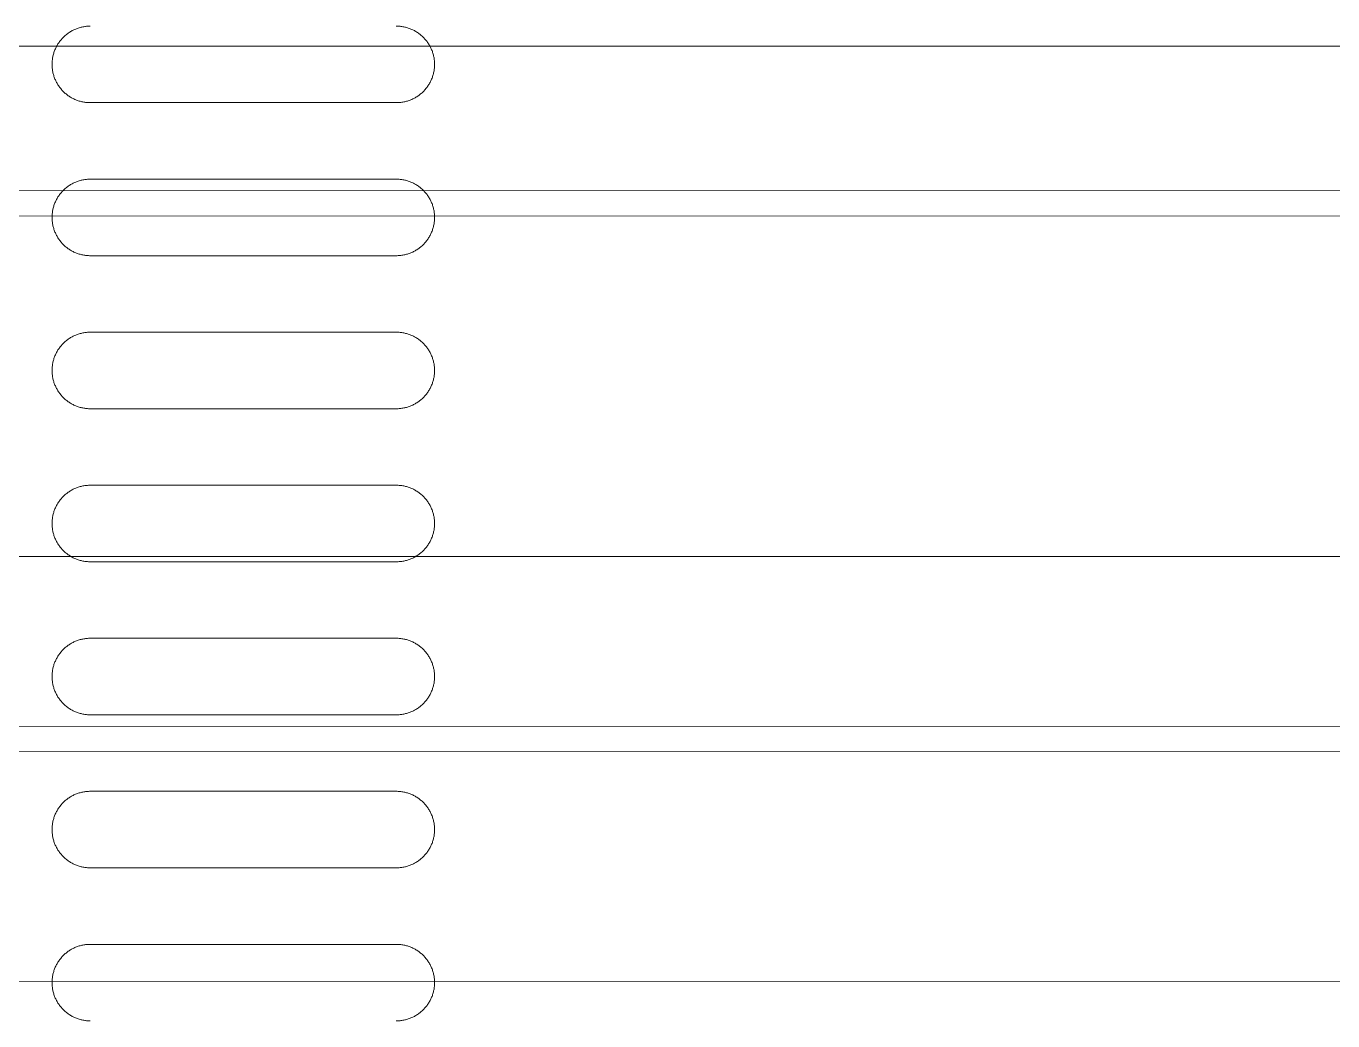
# Model space of a CAD drawing. Header units: millimetres. Extents: x -159872 to 386485, y -250577 to 158966.
# Drawn here: x 156729.3 to 156806.1, y 10822.7 to 10881.2 of the extents above; entities that cross this region are included whole.
import ezdxf

# ---------------------------------------------------------------- set-up
doc = ezdxf.new("R2010")
doc.units = ezdxf.units.MM
doc.layers.get('0').update_dxf_attribs({"lineweight": 25})
doc.layers.add('LDS-equipment-kitchen equipment', color=3, linetype='Continuous', lineweight=13)
doc.layers.add('WS-Fabs', color=252, linetype='Continuous', lineweight=13)

# ---------------------------------------------------------------- blocks, each defined once
blk = doc.blocks.new('Group-360')
at = {"layer": 'LDS-equipment-kitchen equipment'}
blk.add_polyline3d([(95980.205, 47307.54, 0), (95980.205, 47337.54, 0), (96745.238, 47337.536, 0), (96745.238, 47307.54, 0), (95980.205, 47307.54, 0)], dxfattribs=at)
blk = doc.blocks.new('A$C7a11c87d')
at = {"layer": 'WS-Fabs', "color": 7, "lineweight": 5}
for points in [[(3021.614, 350.157, 0), (3021.595, 20.157, 0)], [(3036.594, 15.157, 0), (3036.614, 350.157, 0)], [(3036.614, 350.157, 0), (3035.114, 350.157, 0), (3035.094, 15.157, 0), (3036.594, 15.157, 0), (3036.614, 350.157, 0)], [(3066.614, 350.155, 0), (3068.114, 350.155, 0), (3068.094, 15.155, 0), (3066.594, 15.155, 0), (3066.614, 350.155, 0)], [(3066.594, 15.155, 0), (3066.614, 350.155, 0)]]:
    blk.add_polyline3d(points, dxfattribs=at)
blk = doc.blocks.new('A$C9600e4bc')
at = {"linetype": 'Continuous'}
for points in [[(311.95, 1380.8, 0), (311.951, 1380.855, 0), (311.953, 1380.91, 0), (311.956, 1380.966, 0), (311.961, 1381.021, 0), (311.967, 1381.075, 0), (311.974, 1381.13, 0), (311.983, 1381.185, 0), (311.993, 1381.239, 0), (312.005, 1381.293, 0), (312.017, 1381.347, 0), (312.032, 1381.4, 0), (312.047, 1381.453, 0), (312.064, 1381.506, 0), (312.082, 1381.558, 0), (312.101, 1381.61, 0), (312.121, 1381.661, 0), (312.143, 1381.712, 0), (312.166, 1381.762, 0), (312.19, 1381.812, 0), (312.216, 1381.861, 0), (312.242, 1381.909, 0), (312.27, 1381.957, 0), (312.299, 1382.004, 0), (312.329, 1382.05, 0), (312.36, 1382.096, 0), (312.393, 1382.14, 0), (312.426, 1382.184, 0), (312.461, 1382.227, 0), (312.496, 1382.27, 0), (312.533, 1382.311, 0), (312.57, 1382.351, 0), (312.609, 1382.391, 0), (312.649, 1382.43, 0), (312.689, 1382.467, 0), (312.73, 1382.504, 0), (312.773, 1382.539, 0), (312.816, 1382.574, 0), (312.86, 1382.607, 0), (312.904, 1382.64, 0), (312.95, 1382.671, 0), (312.996, 1382.701, 0), (313.043, 1382.73, 0), (313.091, 1382.758, 0), (313.139, 1382.784, 0), (313.188, 1382.81, 0), (313.238, 1382.834, 0), (313.288, 1382.857, 0), (313.339, 1382.879, 0), (313.39, 1382.899, 0), (313.442, 1382.918, 0), (313.494, 1382.936, 0), (313.547, 1382.953, 0), (313.6, 1382.969, 0), (313.653, 1382.983, 0), (313.707, 1382.995, 0), (313.761, 1383.007, 0), (313.815, 1383.017, 0), (313.87, 1383.026, 0), (313.925, 1383.033, 0), (313.979, 1383.039, 0), (314.035, 1383.044, 0), (314.09, 1383.047, 0), (314.145, 1383.049, 0), (314.2, 1383.05, 0)], [(314.2, 1383.05, 0), (314.255, 1383.049, 0), (314.31, 1383.047, 0), (314.366, 1383.044, 0), (314.421, 1383.039, 0), (314.475, 1383.033, 0), (314.53, 1383.026, 0), (314.585, 1383.017, 0), (314.639, 1383.007, 0), (314.693, 1382.995, 0), (314.747, 1382.983, 0), (314.8, 1382.969, 0), (314.853, 1382.953, 0), (314.906, 1382.936, 0), (314.958, 1382.918, 0), (315.01, 1382.899, 0), (315.061, 1382.879, 0), (315.112, 1382.857, 0), (315.162, 1382.834, 0), (315.212, 1382.81, 0), (315.261, 1382.784, 0), (315.309, 1382.758, 0), (315.357, 1382.73, 0), (315.404, 1382.701, 0), (315.45, 1382.671, 0), (315.496, 1382.64, 0), (315.54, 1382.607, 0), (315.584, 1382.574, 0), (315.627, 1382.539, 0), (315.67, 1382.504, 0), (315.711, 1382.467, 0), (315.751, 1382.43, 0), (315.791, 1382.391, 0), (315.83, 1382.351, 0), (315.867, 1382.311, 0), (315.904, 1382.27, 0), (315.939, 1382.227, 0), (315.974, 1382.184, 0), (316.007, 1382.14, 0), (316.04, 1382.096, 0), (316.071, 1382.05, 0), (316.101, 1382.004, 0), (316.13, 1381.957, 0), (316.158, 1381.909, 0), (316.184, 1381.861, 0), (316.21, 1381.812, 0), (316.234, 1381.762, 0), (316.257, 1381.712, 0), (316.279, 1381.661, 0), (316.299, 1381.61, 0), (316.318, 1381.558, 0), (316.336, 1381.506, 0), (316.353, 1381.453, 0), (316.369, 1381.4, 0), (316.383, 1381.347, 0), (316.395, 1381.293, 0), (316.407, 1381.239, 0), (316.417, 1381.185, 0), (316.426, 1381.13, 0), (316.433, 1381.075, 0), (316.439, 1381.021, 0), (316.444, 1380.966, 0), (316.447, 1380.91, 0), (316.449, 1380.855, 0), (316.45, 1380.8, 0)], [(320.95, 1380.8, 0), (320.951, 1380.855, 0), (320.953, 1380.91, 0), (320.956, 1380.966, 0), (320.961, 1381.021, 0), (320.967, 1381.075, 0), (320.974, 1381.13, 0), (320.983, 1381.185, 0), (320.993, 1381.239, 0), (321.005, 1381.293, 0), (321.017, 1381.347, 0), (321.031, 1381.4, 0), (321.047, 1381.453, 0), (321.064, 1381.506, 0), (321.081, 1381.558, 0), (321.101, 1381.61, 0), (321.121, 1381.661, 0), (321.143, 1381.712, 0), (321.166, 1381.762, 0), (321.19, 1381.812, 0), (321.216, 1381.861, 0), (321.242, 1381.909, 0), (321.27, 1381.957, 0), (321.299, 1382.004, 0), (321.329, 1382.05, 0), (321.36, 1382.096, 0), (321.393, 1382.14, 0), (321.426, 1382.184, 0), (321.461, 1382.227, 0), (321.496, 1382.27, 0), (321.533, 1382.311, 0), (321.57, 1382.351, 0), (321.609, 1382.391, 0), (321.648, 1382.43, 0), (321.689, 1382.467, 0), (321.73, 1382.504, 0), (321.773, 1382.539, 0), (321.816, 1382.574, 0), (321.86, 1382.607, 0), (321.904, 1382.64, 0), (321.95, 1382.671, 0), (321.996, 1382.701, 0), (322.043, 1382.73, 0), (322.091, 1382.758, 0), (322.139, 1382.784, 0), (322.188, 1382.81, 0), (322.238, 1382.834, 0), (322.288, 1382.857, 0), (322.339, 1382.879, 0), (322.39, 1382.899, 0), (322.442, 1382.918, 0), (322.494, 1382.936, 0), (322.547, 1382.953, 0), (322.6, 1382.969, 0), (322.653, 1382.983, 0), (322.707, 1382.995, 0), (322.761, 1383.007, 0), (322.815, 1383.017, 0), (322.87, 1383.026, 0), (322.925, 1383.033, 0), (322.979, 1383.039, 0), (323.034, 1383.044, 0), (323.09, 1383.047, 0), (323.145, 1383.049, 0), (323.2, 1383.05, 0)], [(323.2, 1383.05, 0), (323.255, 1383.049, 0), (323.31, 1383.047, 0), (323.365, 1383.044, 0), (323.421, 1383.039, 0), (323.475, 1383.033, 0), (323.53, 1383.026, 0), (323.585, 1383.017, 0), (323.639, 1383.007, 0), (323.693, 1382.995, 0), (323.747, 1382.983, 0), (323.8, 1382.969, 0), (323.853, 1382.953, 0), (323.906, 1382.936, 0), (323.958, 1382.918, 0), (324.01, 1382.899, 0), (324.061, 1382.879, 0), (324.112, 1382.857, 0), (324.162, 1382.834, 0), (324.212, 1382.81, 0), (324.261, 1382.784, 0), (324.309, 1382.758, 0), (324.357, 1382.73, 0), (324.404, 1382.701, 0), (324.45, 1382.671, 0), (324.496, 1382.64, 0), (324.54, 1382.607, 0), (324.584, 1382.574, 0), (324.627, 1382.539, 0), (324.67, 1382.504, 0), (324.711, 1382.467, 0), (324.751, 1382.43, 0), (324.791, 1382.391, 0), (324.83, 1382.351, 0), (324.867, 1382.311, 0), (324.904, 1382.27, 0), (324.939, 1382.227, 0), (324.974, 1382.184, 0), (325.007, 1382.14, 0), (325.04, 1382.096, 0), (325.071, 1382.05, 0), (325.101, 1382.004, 0), (325.13, 1381.957, 0), (325.158, 1381.909, 0), (325.184, 1381.861, 0), (325.21, 1381.812, 0), (325.234, 1381.762, 0), (325.257, 1381.712, 0), (325.279, 1381.661, 0), (325.299, 1381.61, 0), (325.318, 1381.558, 0), (325.336, 1381.506, 0), (325.353, 1381.453, 0), (325.368, 1381.4, 0), (325.383, 1381.347, 0), (325.395, 1381.293, 0), (325.407, 1381.239, 0), (325.417, 1381.185, 0), (325.426, 1381.13, 0), (325.433, 1381.075, 0), (325.439, 1381.021, 0), (325.444, 1380.966, 0), (325.447, 1380.91, 0), (325.449, 1380.855, 0), (325.45, 1380.8, 0)], [(329.95, 1380.8, 0), (329.951, 1380.855, 0), (329.953, 1380.91, 0), (329.956, 1380.966, 0), (329.961, 1381.021, 0), (329.967, 1381.075, 0), (329.974, 1381.13, 0), (329.983, 1381.185, 0), (329.993, 1381.239, 0), (330.005, 1381.293, 0), (330.017, 1381.347, 0), (330.032, 1381.4, 0), (330.047, 1381.453, 0), (330.064, 1381.506, 0), (330.082, 1381.558, 0), (330.101, 1381.61, 0), (330.121, 1381.661, 0), (330.143, 1381.712, 0), (330.166, 1381.762, 0), (330.19, 1381.812, 0), (330.216, 1381.861, 0), (330.242, 1381.909, 0), (330.27, 1381.957, 0), (330.299, 1382.004, 0), (330.329, 1382.05, 0), (330.36, 1382.096, 0), (330.393, 1382.14, 0), (330.426, 1382.184, 0), (330.461, 1382.227, 0), (330.496, 1382.27, 0), (330.533, 1382.311, 0), (330.57, 1382.351, 0), (330.609, 1382.391, 0), (330.649, 1382.43, 0), (330.689, 1382.467, 0), (330.73, 1382.504, 0), (330.773, 1382.539, 0), (330.816, 1382.574, 0), (330.86, 1382.607, 0), (330.904, 1382.64, 0), (330.95, 1382.671, 0), (330.996, 1382.701, 0), (331.043, 1382.73, 0), (331.091, 1382.758, 0), (331.139, 1382.784, 0), (331.188, 1382.81, 0), (331.238, 1382.834, 0), (331.288, 1382.857, 0), (331.339, 1382.879, 0), (331.39, 1382.899, 0), (331.442, 1382.918, 0), (331.494, 1382.936, 0), (331.547, 1382.953, 0), (331.6, 1382.969, 0), (331.653, 1382.983, 0), (331.707, 1382.995, 0), (331.761, 1383.007, 0), (331.815, 1383.017, 0), (331.87, 1383.026, 0), (331.925, 1383.033, 0), (331.979, 1383.039, 0), (332.034, 1383.044, 0), (332.09, 1383.047, 0), (332.145, 1383.049, 0), (332.2, 1383.05, 0)], [(332.2, 1383.05, 0), (332.255, 1383.049, 0), (332.31, 1383.047, 0), (332.366, 1383.044, 0), (332.421, 1383.039, 0), (332.475, 1383.033, 0), (332.53, 1383.026, 0), (332.585, 1383.017, 0), (332.639, 1383.007, 0), (332.693, 1382.995, 0), (332.747, 1382.983, 0), (332.8, 1382.969, 0), (332.853, 1382.953, 0), (332.906, 1382.936, 0), (332.958, 1382.918, 0), (333.01, 1382.899, 0), (333.061, 1382.879, 0), (333.112, 1382.857, 0), (333.162, 1382.834, 0), (333.212, 1382.81, 0), (333.261, 1382.784, 0), (333.309, 1382.758, 0), (333.357, 1382.73, 0), (333.404, 1382.701, 0), (333.45, 1382.671, 0), (333.496, 1382.64, 0), (333.54, 1382.607, 0), (333.584, 1382.574, 0), (333.627, 1382.539, 0), (333.67, 1382.504, 0), (333.711, 1382.467, 0), (333.751, 1382.43, 0), (333.791, 1382.391, 0), (333.83, 1382.351, 0), (333.867, 1382.311, 0), (333.904, 1382.27, 0), (333.939, 1382.227, 0), (333.974, 1382.184, 0), (334.007, 1382.14, 0), (334.04, 1382.096, 0), (334.071, 1382.05, 0), (334.101, 1382.004, 0), (334.13, 1381.957, 0), (334.158, 1381.909, 0), (334.184, 1381.861, 0), (334.21, 1381.812, 0), (334.234, 1381.762, 0), (334.257, 1381.712, 0), (334.279, 1381.661, 0), (334.299, 1381.61, 0), (334.318, 1381.558, 0), (334.336, 1381.506, 0), (334.353, 1381.453, 0), (334.369, 1381.4, 0), (334.383, 1381.347, 0), (334.395, 1381.293, 0), (334.407, 1381.239, 0), (334.417, 1381.185, 0), (334.426, 1381.13, 0), (334.433, 1381.075, 0), (334.439, 1381.021, 0), (334.444, 1380.966, 0), (334.447, 1380.91, 0), (334.449, 1380.855, 0), (334.45, 1380.8, 0)], [(338.95, 1380.8, 0), (338.951, 1380.855, 0), (338.953, 1380.91, 0), (338.956, 1380.966, 0), (338.961, 1381.021, 0), (338.967, 1381.075, 0), (338.974, 1381.13, 0), (338.983, 1381.185, 0), (338.993, 1381.239, 0), (339.005, 1381.293, 0), (339.017, 1381.347, 0), (339.031, 1381.4, 0), (339.047, 1381.453, 0), (339.064, 1381.506, 0), (339.081, 1381.558, 0), (339.101, 1381.61, 0), (339.121, 1381.661, 0), (339.143, 1381.712, 0), (339.166, 1381.762, 0), (339.19, 1381.812, 0), (339.216, 1381.861, 0), (339.242, 1381.909, 0), (339.27, 1381.957, 0), (339.299, 1382.004, 0), (339.329, 1382.05, 0), (339.36, 1382.096, 0), (339.393, 1382.14, 0), (339.426, 1382.184, 0), (339.461, 1382.227, 0), (339.496, 1382.27, 0), (339.533, 1382.311, 0), (339.57, 1382.351, 0), (339.609, 1382.391, 0), (339.648, 1382.43, 0), (339.689, 1382.467, 0), (339.73, 1382.504, 0), (339.773, 1382.539, 0), (339.816, 1382.574, 0), (339.86, 1382.607, 0), (339.904, 1382.64, 0), (339.95, 1382.671, 0), (339.996, 1382.701, 0), (340.043, 1382.73, 0), (340.091, 1382.758, 0), (340.139, 1382.784, 0), (340.188, 1382.81, 0), (340.238, 1382.834, 0), (340.288, 1382.857, 0), (340.339, 1382.879, 0), (340.39, 1382.899, 0), (340.442, 1382.918, 0), (340.494, 1382.936, 0), (340.547, 1382.953, 0), (340.6, 1382.969, 0), (340.653, 1382.983, 0), (340.707, 1382.995, 0), (340.761, 1383.007, 0), (340.815, 1383.017, 0), (340.87, 1383.026, 0), (340.925, 1383.033, 0), (340.979, 1383.039, 0), (341.034, 1383.044, 0), (341.09, 1383.047, 0), (341.145, 1383.049, 0), (341.2, 1383.05, 0)], [(341.2, 1383.05, 0), (341.255, 1383.049, 0), (341.31, 1383.047, 0), (341.365, 1383.044, 0), (341.42, 1383.039, 0), (341.475, 1383.033, 0), (341.53, 1383.026, 0), (341.585, 1383.017, 0), (341.639, 1383.007, 0), (341.693, 1382.995, 0), (341.747, 1382.983, 0), (341.8, 1382.969, 0), (341.853, 1382.953, 0), (341.906, 1382.936, 0), (341.958, 1382.918, 0), (342.01, 1382.899, 0), (342.061, 1382.879, 0), (342.112, 1382.857, 0), (342.162, 1382.834, 0), (342.212, 1382.81, 0), (342.261, 1382.784, 0), (342.309, 1382.758, 0), (342.357, 1382.73, 0), (342.404, 1382.701, 0), (342.45, 1382.671, 0), (342.496, 1382.64, 0), (342.54, 1382.607, 0), (342.584, 1382.574, 0), (342.627, 1382.539, 0), (342.67, 1382.504, 0), (342.711, 1382.467, 0), (342.751, 1382.43, 0), (342.791, 1382.391, 0), (342.829, 1382.351, 0), (342.867, 1382.311, 0), (342.904, 1382.27, 0), (342.939, 1382.227, 0), (342.974, 1382.184, 0), (343.007, 1382.14, 0), (343.04, 1382.096, 0), (343.071, 1382.05, 0), (343.101, 1382.004, 0), (343.13, 1381.957, 0), (343.158, 1381.909, 0), (343.184, 1381.861, 0), (343.21, 1381.812, 0), (343.234, 1381.762, 0), (343.257, 1381.712, 0), (343.279, 1381.661, 0), (343.299, 1381.61, 0), (343.318, 1381.558, 0), (343.336, 1381.506, 0), (343.353, 1381.453, 0), (343.368, 1381.4, 0), (343.383, 1381.347, 0), (343.395, 1381.293, 0), (343.407, 1381.239, 0), (343.417, 1381.185, 0), (343.426, 1381.13, 0), (343.433, 1381.075, 0), (343.439, 1381.021, 0), (343.444, 1380.966, 0), (343.447, 1380.91, 0), (343.449, 1380.855, 0), (343.45, 1380.8, 0)], [(347.95, 1380.8, 0), (347.951, 1380.855, 0), (347.953, 1380.91, 0), (347.956, 1380.966, 0), (347.961, 1381.021, 0), (347.967, 1381.075, 0), (347.974, 1381.13, 0), (347.983, 1381.185, 0), (347.993, 1381.239, 0), (348.005, 1381.293, 0), (348.017, 1381.347, 0), (348.031, 1381.4, 0), (348.047, 1381.453, 0), (348.064, 1381.506, 0), (348.082, 1381.558, 0), (348.101, 1381.61, 0), (348.121, 1381.661, 0), (348.143, 1381.712, 0), (348.166, 1381.762, 0), (348.19, 1381.812, 0), (348.216, 1381.861, 0), (348.242, 1381.909, 0), (348.27, 1381.957, 0), (348.299, 1382.004, 0), (348.329, 1382.05, 0), (348.36, 1382.096, 0), (348.393, 1382.14, 0), (348.426, 1382.184, 0), (348.461, 1382.227, 0), (348.496, 1382.27, 0), (348.533, 1382.311, 0), (348.57, 1382.351, 0), (348.609, 1382.391, 0), (348.649, 1382.43, 0), (348.689, 1382.467, 0), (348.73, 1382.504, 0), (348.773, 1382.539, 0), (348.816, 1382.574, 0), (348.86, 1382.607, 0), (348.904, 1382.64, 0), (348.95, 1382.671, 0), (348.996, 1382.701, 0), (349.043, 1382.73, 0), (349.091, 1382.758, 0), (349.139, 1382.784, 0), (349.188, 1382.81, 0), (349.238, 1382.834, 0), (349.288, 1382.857, 0), (349.339, 1382.879, 0), (349.39, 1382.899, 0), (349.442, 1382.918, 0), (349.494, 1382.936, 0), (349.547, 1382.953, 0), (349.6, 1382.969, 0), (349.653, 1382.983, 0), (349.707, 1382.995, 0), (349.761, 1383.007, 0), (349.815, 1383.017, 0), (349.87, 1383.026, 0), (349.925, 1383.033, 0), (349.979, 1383.039, 0), (350.034, 1383.044, 0), (350.09, 1383.047, 0), (350.145, 1383.049, 0), (350.2, 1383.05, 0)], [(350.2, 1383.05, 0), (350.255, 1383.049, 0), (350.31, 1383.047, 0), (350.366, 1383.044, 0), (350.421, 1383.039, 0), (350.475, 1383.033, 0), (350.53, 1383.026, 0), (350.585, 1383.017, 0), (350.639, 1383.007, 0), (350.693, 1382.995, 0), (350.747, 1382.983, 0), (350.8, 1382.969, 0), (350.853, 1382.953, 0), (350.906, 1382.936, 0), (350.958, 1382.918, 0), (351.01, 1382.899, 0), (351.061, 1382.879, 0), (351.112, 1382.857, 0), (351.162, 1382.834, 0), (351.212, 1382.81, 0), (351.261, 1382.784, 0), (351.309, 1382.758, 0), (351.357, 1382.73, 0), (351.404, 1382.701, 0), (351.45, 1382.671, 0), (351.496, 1382.64, 0), (351.54, 1382.607, 0), (351.584, 1382.574, 0), (351.627, 1382.539, 0), (351.67, 1382.504, 0), (351.711, 1382.467, 0), (351.751, 1382.43, 0), (351.791, 1382.391, 0), (351.83, 1382.351, 0), (351.867, 1382.311, 0), (351.904, 1382.27, 0), (351.939, 1382.227, 0), (351.974, 1382.184, 0), (352.007, 1382.14, 0), (352.04, 1382.096, 0), (352.071, 1382.05, 0), (352.101, 1382.004, 0), (352.13, 1381.957, 0), (352.158, 1381.909, 0), (352.184, 1381.861, 0), (352.21, 1381.812, 0), (352.234, 1381.762, 0), (352.257, 1381.712, 0), (352.279, 1381.661, 0), (352.299, 1381.61, 0), (352.318, 1381.558, 0), (352.336, 1381.506, 0), (352.353, 1381.453, 0), (352.368, 1381.4, 0), (352.383, 1381.347, 0), (352.395, 1381.293, 0), (352.407, 1381.239, 0), (352.417, 1381.185, 0), (352.426, 1381.13, 0), (352.433, 1381.075, 0), (352.439, 1381.021, 0), (352.444, 1380.966, 0), (352.447, 1380.91, 0), (352.449, 1380.855, 0), (352.45, 1380.8, 0)], [(356.95, 1380.8, 0), (356.951, 1380.855, 0), (356.953, 1380.91, 0), (356.956, 1380.966, 0), (356.961, 1381.021, 0), (356.967, 1381.075, 0), (356.974, 1381.13, 0), (356.983, 1381.185, 0), (356.993, 1381.239, 0), (357.005, 1381.293, 0), (357.017, 1381.347, 0), (357.032, 1381.4, 0), (357.047, 1381.453, 0), (357.064, 1381.506, 0), (357.082, 1381.558, 0), (357.101, 1381.61, 0), (357.121, 1381.661, 0), (357.143, 1381.712, 0), (357.166, 1381.762, 0), (357.19, 1381.812, 0), (357.216, 1381.861, 0), (357.242, 1381.909, 0), (357.27, 1381.957, 0), (357.299, 1382.004, 0), (357.329, 1382.05, 0), (357.36, 1382.096, 0), (357.393, 1382.14, 0), (357.426, 1382.184, 0), (357.461, 1382.227, 0), (357.496, 1382.27, 0), (357.533, 1382.311, 0), (357.57, 1382.351, 0), (357.609, 1382.391, 0), (357.649, 1382.43, 0), (357.689, 1382.467, 0), (357.73, 1382.504, 0), (357.773, 1382.539, 0), (357.816, 1382.574, 0), (357.86, 1382.607, 0), (357.904, 1382.64, 0), (357.95, 1382.671, 0), (357.996, 1382.701, 0), (358.043, 1382.73, 0), (358.091, 1382.758, 0), (358.139, 1382.784, 0), (358.188, 1382.81, 0), (358.238, 1382.834, 0), (358.288, 1382.857, 0), (358.339, 1382.879, 0), (358.39, 1382.899, 0), (358.442, 1382.918, 0), (358.494, 1382.936, 0), (358.547, 1382.953, 0), (358.6, 1382.969, 0), (358.653, 1382.983, 0), (358.707, 1382.995, 0), (358.761, 1383.007, 0), (358.815, 1383.017, 0), (358.87, 1383.026, 0), (358.925, 1383.033, 0), (358.979, 1383.039, 0), (359.035, 1383.044, 0), (359.09, 1383.047, 0), (359.145, 1383.049, 0), (359.2, 1383.05, 0)], [(359.2, 1383.05, 0), (359.255, 1383.049, 0), (359.31, 1383.047, 0), (359.366, 1383.044, 0), (359.421, 1383.039, 0), (359.475, 1383.033, 0), (359.53, 1383.026, 0), (359.585, 1383.017, 0), (359.639, 1383.007, 0), (359.693, 1382.995, 0), (359.747, 1382.983, 0), (359.8, 1382.969, 0), (359.853, 1382.953, 0), (359.906, 1382.936, 0), (359.958, 1382.918, 0), (360.01, 1382.899, 0), (360.061, 1382.879, 0), (360.112, 1382.857, 0), (360.162, 1382.834, 0), (360.212, 1382.81, 0), (360.261, 1382.784, 0), (360.309, 1382.758, 0), (360.357, 1382.73, 0), (360.404, 1382.701, 0), (360.45, 1382.671, 0), (360.496, 1382.64, 0), (360.54, 1382.607, 0), (360.584, 1382.574, 0), (360.627, 1382.539, 0), (360.67, 1382.504, 0), (360.711, 1382.467, 0), (360.751, 1382.43, 0), (360.791, 1382.391, 0), (360.83, 1382.351, 0), (360.867, 1382.311, 0), (360.904, 1382.27, 0), (360.939, 1382.227, 0), (360.974, 1382.184, 0), (361.007, 1382.14, 0), (361.04, 1382.096, 0), (361.071, 1382.05, 0), (361.101, 1382.004, 0), (361.13, 1381.957, 0), (361.158, 1381.909, 0), (361.184, 1381.861, 0), (361.21, 1381.812, 0), (361.234, 1381.762, 0), (361.257, 1381.712, 0), (361.279, 1381.661, 0), (361.299, 1381.61, 0), (361.318, 1381.558, 0), (361.336, 1381.506, 0), (361.353, 1381.453, 0), (361.369, 1381.4, 0), (361.383, 1381.347, 0), (361.395, 1381.293, 0), (361.407, 1381.239, 0), (361.417, 1381.185, 0), (361.426, 1381.13, 0), (361.433, 1381.075, 0), (361.439, 1381.021, 0), (361.444, 1380.966, 0), (361.447, 1380.91, 0), (361.449, 1380.855, 0), (361.45, 1380.8, 0)], [(365.95, 1380.8, 0), (365.951, 1380.855, 0), (365.953, 1380.91, 0), (365.956, 1380.966, 0), (365.961, 1381.021, 0), (365.967, 1381.075, 0), (365.974, 1381.13, 0), (365.983, 1381.185, 0), (365.993, 1381.239, 0), (366.005, 1381.293, 0), (366.017, 1381.347, 0), (366.031, 1381.4, 0), (366.047, 1381.453, 0), (366.064, 1381.506, 0), (366.081, 1381.558, 0), (366.101, 1381.61, 0), (366.121, 1381.661, 0), (366.143, 1381.712, 0), (366.166, 1381.762, 0), (366.19, 1381.812, 0), (366.216, 1381.861, 0), (366.242, 1381.909, 0), (366.27, 1381.957, 0), (366.299, 1382.004, 0), (366.329, 1382.05, 0), (366.36, 1382.096, 0), (366.393, 1382.14, 0), (366.426, 1382.184, 0), (366.461, 1382.227, 0), (366.496, 1382.27, 0), (366.533, 1382.311, 0), (366.57, 1382.351, 0), (366.609, 1382.391, 0), (366.648, 1382.43, 0), (366.689, 1382.467, 0), (366.73, 1382.504, 0), (366.773, 1382.539, 0), (366.816, 1382.574, 0), (366.86, 1382.607, 0), (366.904, 1382.64, 0), (366.95, 1382.671, 0), (366.996, 1382.701, 0), (367.043, 1382.73, 0), (367.091, 1382.758, 0), (367.139, 1382.784, 0), (367.188, 1382.81, 0), (367.238, 1382.834, 0), (367.288, 1382.857, 0), (367.339, 1382.879, 0), (367.39, 1382.899, 0), (367.442, 1382.918, 0), (367.494, 1382.936, 0), (367.547, 1382.953, 0), (367.6, 1382.969, 0), (367.653, 1382.983, 0), (367.707, 1382.995, 0), (367.761, 1383.007, 0), (367.815, 1383.017, 0), (367.87, 1383.026, 0), (367.925, 1383.033, 0), (367.979, 1383.039, 0), (368.034, 1383.044, 0), (368.09, 1383.047, 0), (368.145, 1383.049, 0), (368.2, 1383.05, 0)], [(368.2, 1383.05, 0), (368.255, 1383.049, 0), (368.31, 1383.047, 0), (368.365, 1383.044, 0), (368.421, 1383.039, 0), (368.475, 1383.033, 0), (368.53, 1383.026, 0), (368.585, 1383.017, 0), (368.639, 1383.007, 0), (368.693, 1382.995, 0), (368.747, 1382.983, 0), (368.8, 1382.969, 0), (368.853, 1382.953, 0), (368.906, 1382.936, 0), (368.958, 1382.918, 0), (369.01, 1382.899, 0), (369.061, 1382.879, 0), (369.112, 1382.857, 0), (369.162, 1382.834, 0), (369.212, 1382.81, 0), (369.261, 1382.784, 0), (369.309, 1382.758, 0), (369.357, 1382.73, 0), (369.404, 1382.701, 0), (369.45, 1382.671, 0), (369.496, 1382.64, 0), (369.54, 1382.607, 0), (369.584, 1382.574, 0), (369.627, 1382.539, 0), (369.67, 1382.504, 0), (369.711, 1382.467, 0), (369.751, 1382.43, 0), (369.791, 1382.391, 0), (369.83, 1382.351, 0), (369.867, 1382.311, 0), (369.904, 1382.27, 0), (369.939, 1382.227, 0), (369.974, 1382.184, 0), (370.007, 1382.14, 0), (370.04, 1382.096, 0), (370.071, 1382.05, 0), (370.101, 1382.004, 0), (370.13, 1381.957, 0), (370.158, 1381.909, 0), (370.184, 1381.861, 0), (370.21, 1381.812, 0), (370.234, 1381.762, 0), (370.257, 1381.712, 0), (370.279, 1381.661, 0), (370.299, 1381.61, 0), (370.318, 1381.558, 0), (370.336, 1381.506, 0), (370.353, 1381.453, 0), (370.368, 1381.4, 0), (370.383, 1381.347, 0), (370.395, 1381.293, 0), (370.407, 1381.239, 0), (370.417, 1381.185, 0), (370.426, 1381.13, 0), (370.433, 1381.075, 0), (370.439, 1381.021, 0), (370.444, 1380.966, 0), (370.447, 1380.91, 0), (370.449, 1380.855, 0), (370.45, 1380.8, 0)], [(314.2, 1360.55, 0), (314.145, 1360.551, 0), (314.09, 1360.553, 0), (314.035, 1360.556, 0), (313.979, 1360.561, 0), (313.925, 1360.567, 0), (313.87, 1360.574, 0), (313.815, 1360.583, 0), (313.761, 1360.593, 0), (313.707, 1360.605, 0), (313.653, 1360.617, 0), (313.6, 1360.631, 0), (313.547, 1360.647, 0), (313.494, 1360.663, 0), (313.442, 1360.681, 0), (313.39, 1360.701, 0), (313.339, 1360.721, 0), (313.288, 1360.743, 0), (313.238, 1360.766, 0), (313.188, 1360.79, 0), (313.139, 1360.816, 0), (313.091, 1360.842, 0), (313.043, 1360.87, 0), (312.996, 1360.899, 0), (312.95, 1360.929, 0), (312.904, 1360.96, 0), (312.86, 1360.993, 0), (312.816, 1361.026, 0), (312.773, 1361.061, 0), (312.73, 1361.096, 0), (312.689, 1361.133, 0), (312.649, 1361.17, 0), (312.609, 1361.209, 0), (312.57, 1361.248, 0), (312.533, 1361.289, 0), (312.496, 1361.33, 0), (312.461, 1361.373, 0), (312.426, 1361.416, 0), (312.393, 1361.46, 0), (312.36, 1361.504, 0), (312.329, 1361.55, 0), (312.299, 1361.596, 0), (312.27, 1361.643, 0), (312.242, 1361.691, 0), (312.216, 1361.739, 0), (312.19, 1361.788, 0), (312.166, 1361.838, 0), (312.143, 1361.888, 0), (312.121, 1361.939, 0), (312.101, 1361.99, 0), (312.082, 1362.042, 0), (312.064, 1362.094, 0), (312.047, 1362.147, 0), (312.032, 1362.2, 0), (312.017, 1362.253, 0), (312.005, 1362.307, 0), (311.993, 1362.361, 0), (311.983, 1362.415, 0), (311.974, 1362.47, 0), (311.967, 1362.525, 0), (311.961, 1362.579, 0), (311.956, 1362.634, 0), (311.953, 1362.69, 0), (311.951, 1362.745, 0), (311.95, 1362.8, 0)], [(316.45, 1362.8, 0), (316.449, 1362.745, 0), (316.447, 1362.69, 0), (316.444, 1362.634, 0), (316.439, 1362.579, 0), (316.433, 1362.525, 0), (316.426, 1362.47, 0), (316.417, 1362.415, 0), (316.407, 1362.361, 0), (316.395, 1362.307, 0), (316.383, 1362.253, 0), (316.369, 1362.2, 0), (316.353, 1362.147, 0), (316.336, 1362.094, 0), (316.318, 1362.042, 0), (316.299, 1361.99, 0), (316.279, 1361.939, 0), (316.257, 1361.888, 0), (316.234, 1361.838, 0), (316.21, 1361.788, 0), (316.184, 1361.739, 0), (316.158, 1361.691, 0), (316.13, 1361.643, 0), (316.101, 1361.596, 0), (316.071, 1361.55, 0), (316.04, 1361.504, 0), (316.007, 1361.46, 0), (315.974, 1361.416, 0), (315.939, 1361.373, 0), (315.904, 1361.33, 0), (315.867, 1361.289, 0), (315.83, 1361.248, 0), (315.791, 1361.209, 0), (315.751, 1361.17, 0), (315.711, 1361.133, 0), (315.67, 1361.096, 0), (315.627, 1361.061, 0), (315.584, 1361.026, 0), (315.54, 1360.993, 0), (315.496, 1360.96, 0), (315.45, 1360.929, 0), (315.404, 1360.899, 0), (315.357, 1360.87, 0), (315.309, 1360.842, 0), (315.261, 1360.816, 0), (315.212, 1360.79, 0), (315.162, 1360.766, 0), (315.112, 1360.743, 0), (315.061, 1360.721, 0), (315.01, 1360.701, 0), (314.958, 1360.681, 0), (314.906, 1360.663, 0), (314.853, 1360.647, 0), (314.8, 1360.631, 0), (314.747, 1360.617, 0), (314.693, 1360.605, 0), (314.639, 1360.593, 0), (314.585, 1360.583, 0), (314.53, 1360.574, 0), (314.475, 1360.567, 0), (314.421, 1360.561, 0), (314.366, 1360.556, 0), (314.31, 1360.553, 0), (314.255, 1360.551, 0), (314.2, 1360.55, 0)], [(323.2, 1360.55, 0), (323.145, 1360.551, 0), (323.09, 1360.553, 0), (323.034, 1360.556, 0), (322.979, 1360.561, 0), (322.925, 1360.567, 0), (322.87, 1360.574, 0), (322.815, 1360.583, 0), (322.761, 1360.593, 0), (322.707, 1360.605, 0), (322.653, 1360.617, 0), (322.6, 1360.631, 0), (322.547, 1360.647, 0), (322.494, 1360.663, 0), (322.442, 1360.681, 0), (322.39, 1360.701, 0), (322.339, 1360.721, 0), (322.288, 1360.743, 0), (322.238, 1360.766, 0), (322.188, 1360.79, 0), (322.139, 1360.816, 0), (322.091, 1360.842, 0), (322.043, 1360.87, 0), (321.996, 1360.899, 0), (321.95, 1360.929, 0), (321.904, 1360.96, 0), (321.86, 1360.993, 0), (321.816, 1361.026, 0), (321.773, 1361.061, 0), (321.73, 1361.096, 0), (321.689, 1361.133, 0), (321.648, 1361.17, 0), (321.609, 1361.209, 0), (321.57, 1361.248, 0), (321.533, 1361.289, 0), (321.496, 1361.33, 0), (321.461, 1361.373, 0), (321.426, 1361.416, 0), (321.393, 1361.46, 0), (321.36, 1361.504, 0), (321.329, 1361.55, 0), (321.299, 1361.596, 0), (321.27, 1361.643, 0), (321.242, 1361.691, 0), (321.216, 1361.739, 0), (321.19, 1361.788, 0), (321.166, 1361.838, 0), (321.143, 1361.888, 0), (321.121, 1361.939, 0), (321.101, 1361.99, 0), (321.081, 1362.042, 0), (321.064, 1362.094, 0), (321.047, 1362.147, 0), (321.031, 1362.2, 0), (321.017, 1362.253, 0), (321.005, 1362.307, 0), (320.993, 1362.361, 0), (320.983, 1362.415, 0), (320.974, 1362.47, 0), (320.967, 1362.525, 0), (320.961, 1362.579, 0), (320.956, 1362.634, 0), (320.953, 1362.69, 0), (320.951, 1362.745, 0), (320.95, 1362.8, 0)], [(325.45, 1362.8, 0), (325.449, 1362.745, 0), (325.447, 1362.69, 0), (325.444, 1362.634, 0), (325.439, 1362.579, 0), (325.433, 1362.525, 0), (325.426, 1362.47, 0), (325.417, 1362.415, 0), (325.407, 1362.361, 0), (325.395, 1362.307, 0), (325.383, 1362.253, 0), (325.368, 1362.2, 0), (325.353, 1362.147, 0), (325.336, 1362.094, 0), (325.318, 1362.042, 0), (325.299, 1361.99, 0), (325.279, 1361.939, 0), (325.257, 1361.888, 0), (325.234, 1361.838, 0), (325.21, 1361.788, 0), (325.184, 1361.739, 0), (325.158, 1361.691, 0), (325.13, 1361.643, 0), (325.101, 1361.596, 0), (325.071, 1361.55, 0), (325.04, 1361.504, 0), (325.007, 1361.46, 0), (324.974, 1361.416, 0), (324.939, 1361.373, 0), (324.904, 1361.33, 0), (324.867, 1361.289, 0), (324.83, 1361.248, 0), (324.791, 1361.209, 0), (324.751, 1361.17, 0), (324.711, 1361.133, 0), (324.67, 1361.096, 0), (324.627, 1361.061, 0), (324.584, 1361.026, 0), (324.54, 1360.993, 0), (324.496, 1360.96, 0), (324.45, 1360.929, 0), (324.404, 1360.899, 0), (324.357, 1360.87, 0), (324.309, 1360.842, 0), (324.261, 1360.816, 0), (324.212, 1360.79, 0), (324.162, 1360.766, 0), (324.112, 1360.743, 0), (324.061, 1360.721, 0), (324.01, 1360.701, 0), (323.958, 1360.681, 0), (323.906, 1360.663, 0), (323.853, 1360.647, 0), (323.8, 1360.631, 0), (323.747, 1360.617, 0), (323.693, 1360.605, 0), (323.639, 1360.593, 0), (323.585, 1360.583, 0), (323.53, 1360.574, 0), (323.475, 1360.567, 0), (323.421, 1360.561, 0), (323.365, 1360.556, 0), (323.31, 1360.553, 0), (323.255, 1360.551, 0), (323.2, 1360.55, 0)], [(332.2, 1360.55, 0), (332.145, 1360.551, 0), (332.09, 1360.553, 0), (332.034, 1360.556, 0), (331.979, 1360.561, 0), (331.925, 1360.567, 0), (331.87, 1360.574, 0), (331.815, 1360.583, 0), (331.761, 1360.593, 0), (331.707, 1360.605, 0), (331.653, 1360.617, 0), (331.6, 1360.631, 0), (331.547, 1360.647, 0), (331.494, 1360.663, 0), (331.442, 1360.681, 0), (331.39, 1360.701, 0), (331.339, 1360.721, 0), (331.288, 1360.743, 0), (331.238, 1360.766, 0), (331.188, 1360.79, 0), (331.139, 1360.816, 0), (331.091, 1360.842, 0), (331.043, 1360.87, 0), (330.996, 1360.899, 0), (330.95, 1360.929, 0), (330.904, 1360.96, 0), (330.86, 1360.993, 0), (330.816, 1361.026, 0), (330.773, 1361.061, 0), (330.73, 1361.096, 0), (330.689, 1361.133, 0), (330.649, 1361.17, 0), (330.609, 1361.209, 0), (330.57, 1361.248, 0), (330.533, 1361.289, 0), (330.496, 1361.33, 0), (330.461, 1361.373, 0), (330.426, 1361.416, 0), (330.393, 1361.46, 0), (330.36, 1361.504, 0), (330.329, 1361.55, 0), (330.299, 1361.596, 0), (330.27, 1361.643, 0), (330.242, 1361.691, 0), (330.216, 1361.739, 0), (330.19, 1361.788, 0), (330.166, 1361.838, 0), (330.143, 1361.888, 0), (330.121, 1361.939, 0), (330.101, 1361.99, 0), (330.082, 1362.042, 0), (330.064, 1362.094, 0), (330.047, 1362.147, 0), (330.032, 1362.2, 0), (330.017, 1362.253, 0), (330.005, 1362.307, 0), (329.993, 1362.361, 0), (329.983, 1362.415, 0), (329.974, 1362.47, 0), (329.967, 1362.525, 0), (329.961, 1362.579, 0), (329.956, 1362.634, 0), (329.953, 1362.69, 0), (329.951, 1362.745, 0), (329.95, 1362.8, 0)], [(334.45, 1362.8, 0), (334.449, 1362.745, 0), (334.447, 1362.69, 0), (334.444, 1362.634, 0), (334.439, 1362.579, 0), (334.433, 1362.525, 0), (334.426, 1362.47, 0), (334.417, 1362.415, 0), (334.407, 1362.361, 0), (334.395, 1362.307, 0), (334.383, 1362.253, 0), (334.369, 1362.2, 0), (334.353, 1362.147, 0), (334.336, 1362.094, 0), (334.318, 1362.042, 0), (334.299, 1361.99, 0), (334.279, 1361.939, 0), (334.257, 1361.888, 0), (334.234, 1361.838, 0), (334.21, 1361.788, 0), (334.184, 1361.739, 0), (334.158, 1361.691, 0), (334.13, 1361.643, 0), (334.101, 1361.596, 0), (334.071, 1361.55, 0), (334.04, 1361.504, 0), (334.007, 1361.46, 0), (333.974, 1361.416, 0), (333.939, 1361.373, 0), (333.904, 1361.33, 0), (333.867, 1361.289, 0), (333.83, 1361.248, 0), (333.791, 1361.209, 0), (333.751, 1361.17, 0), (333.711, 1361.133, 0), (333.67, 1361.096, 0), (333.627, 1361.061, 0), (333.584, 1361.026, 0), (333.54, 1360.993, 0), (333.496, 1360.96, 0), (333.45, 1360.929, 0), (333.404, 1360.899, 0), (333.357, 1360.87, 0), (333.309, 1360.842, 0), (333.261, 1360.816, 0), (333.212, 1360.79, 0), (333.162, 1360.766, 0), (333.112, 1360.743, 0), (333.061, 1360.721, 0), (333.01, 1360.701, 0), (332.958, 1360.681, 0), (332.906, 1360.663, 0), (332.853, 1360.647, 0), (332.8, 1360.631, 0), (332.747, 1360.617, 0), (332.693, 1360.605, 0), (332.639, 1360.593, 0), (332.585, 1360.583, 0), (332.53, 1360.574, 0), (332.475, 1360.567, 0), (332.421, 1360.561, 0), (332.366, 1360.556, 0), (332.31, 1360.553, 0), (332.255, 1360.551, 0), (332.2, 1360.55, 0)], [(341.2, 1360.55, 0), (341.145, 1360.551, 0), (341.09, 1360.553, 0), (341.034, 1360.556, 0), (340.979, 1360.561, 0), (340.925, 1360.567, 0), (340.87, 1360.574, 0), (340.815, 1360.583, 0), (340.761, 1360.593, 0), (340.707, 1360.605, 0), (340.653, 1360.617, 0), (340.6, 1360.631, 0), (340.547, 1360.647, 0), (340.494, 1360.663, 0), (340.442, 1360.681, 0), (340.39, 1360.701, 0), (340.339, 1360.721, 0), (340.288, 1360.743, 0), (340.238, 1360.766, 0), (340.188, 1360.79, 0), (340.139, 1360.816, 0), (340.091, 1360.842, 0), (340.043, 1360.87, 0), (339.996, 1360.899, 0), (339.95, 1360.929, 0), (339.904, 1360.96, 0), (339.86, 1360.993, 0), (339.816, 1361.026, 0), (339.773, 1361.061, 0), (339.73, 1361.096, 0), (339.689, 1361.133, 0), (339.648, 1361.17, 0), (339.609, 1361.209, 0), (339.57, 1361.248, 0), (339.533, 1361.289, 0), (339.496, 1361.33, 0), (339.461, 1361.373, 0), (339.426, 1361.416, 0), (339.393, 1361.46, 0), (339.36, 1361.504, 0), (339.329, 1361.55, 0), (339.299, 1361.596, 0), (339.27, 1361.643, 0), (339.242, 1361.691, 0), (339.216, 1361.739, 0), (339.19, 1361.788, 0), (339.166, 1361.838, 0), (339.143, 1361.888, 0), (339.121, 1361.939, 0), (339.101, 1361.99, 0), (339.081, 1362.042, 0), (339.064, 1362.094, 0), (339.047, 1362.147, 0), (339.031, 1362.2, 0), (339.017, 1362.253, 0), (339.005, 1362.307, 0), (338.993, 1362.361, 0), (338.983, 1362.415, 0), (338.974, 1362.47, 0), (338.967, 1362.525, 0), (338.961, 1362.579, 0), (338.956, 1362.634, 0), (338.953, 1362.69, 0), (338.951, 1362.745, 0), (338.95, 1362.8, 0)], [(343.45, 1362.8, 0), (343.449, 1362.745, 0), (343.447, 1362.69, 0), (343.444, 1362.634, 0), (343.439, 1362.579, 0), (343.433, 1362.525, 0), (343.426, 1362.47, 0), (343.417, 1362.415, 0), (343.407, 1362.361, 0), (343.395, 1362.307, 0), (343.383, 1362.253, 0), (343.368, 1362.2, 0), (343.353, 1362.147, 0), (343.336, 1362.094, 0), (343.318, 1362.042, 0), (343.299, 1361.99, 0), (343.279, 1361.939, 0), (343.257, 1361.888, 0), (343.234, 1361.838, 0), (343.21, 1361.788, 0), (343.184, 1361.739, 0), (343.158, 1361.691, 0), (343.13, 1361.643, 0), (343.101, 1361.596, 0), (343.071, 1361.55, 0), (343.04, 1361.504, 0), (343.007, 1361.46, 0), (342.974, 1361.416, 0), (342.939, 1361.373, 0), (342.904, 1361.33, 0), (342.867, 1361.289, 0), (342.829, 1361.248, 0), (342.791, 1361.209, 0), (342.751, 1361.17, 0), (342.711, 1361.133, 0), (342.67, 1361.096, 0), (342.627, 1361.061, 0), (342.584, 1361.026, 0), (342.54, 1360.993, 0), (342.496, 1360.96, 0), (342.45, 1360.929, 0), (342.404, 1360.899, 0), (342.357, 1360.87, 0), (342.309, 1360.842, 0), (342.261, 1360.816, 0), (342.212, 1360.79, 0), (342.162, 1360.766, 0), (342.112, 1360.743, 0), (342.061, 1360.721, 0), (342.01, 1360.701, 0), (341.958, 1360.681, 0), (341.906, 1360.663, 0), (341.853, 1360.647, 0), (341.8, 1360.631, 0), (341.747, 1360.617, 0), (341.693, 1360.605, 0), (341.639, 1360.593, 0), (341.585, 1360.583, 0), (341.53, 1360.574, 0), (341.475, 1360.567, 0), (341.42, 1360.561, 0), (341.365, 1360.556, 0), (341.31, 1360.553, 0), (341.255, 1360.551, 0), (341.2, 1360.55, 0)], [(350.2, 1360.55, 0), (350.145, 1360.551, 0), (350.09, 1360.553, 0), (350.034, 1360.556, 0), (349.979, 1360.561, 0), (349.925, 1360.567, 0), (349.87, 1360.574, 0), (349.815, 1360.583, 0), (349.761, 1360.593, 0), (349.707, 1360.605, 0), (349.653, 1360.617, 0), (349.6, 1360.631, 0), (349.547, 1360.647, 0), (349.494, 1360.663, 0), (349.442, 1360.681, 0), (349.39, 1360.701, 0), (349.339, 1360.721, 0), (349.288, 1360.743, 0), (349.238, 1360.766, 0), (349.188, 1360.79, 0), (349.139, 1360.816, 0), (349.091, 1360.842, 0), (349.043, 1360.87, 0), (348.996, 1360.899, 0), (348.95, 1360.929, 0), (348.904, 1360.96, 0), (348.86, 1360.993, 0), (348.816, 1361.026, 0), (348.773, 1361.061, 0), (348.73, 1361.096, 0), (348.689, 1361.133, 0), (348.649, 1361.17, 0), (348.609, 1361.209, 0), (348.57, 1361.248, 0), (348.533, 1361.289, 0), (348.496, 1361.33, 0), (348.461, 1361.373, 0), (348.426, 1361.416, 0), (348.393, 1361.46, 0), (348.36, 1361.504, 0), (348.329, 1361.55, 0), (348.299, 1361.596, 0), (348.27, 1361.643, 0), (348.242, 1361.691, 0), (348.216, 1361.739, 0), (348.19, 1361.788, 0), (348.166, 1361.838, 0), (348.143, 1361.888, 0), (348.121, 1361.939, 0), (348.101, 1361.99, 0), (348.082, 1362.042, 0), (348.064, 1362.094, 0), (348.047, 1362.147, 0), (348.031, 1362.2, 0), (348.017, 1362.253, 0), (348.005, 1362.307, 0), (347.993, 1362.361, 0), (347.983, 1362.415, 0), (347.974, 1362.47, 0), (347.967, 1362.525, 0), (347.961, 1362.579, 0), (347.956, 1362.634, 0), (347.953, 1362.69, 0), (347.951, 1362.745, 0), (347.95, 1362.8, 0)], [(352.45, 1362.8, 0), (352.449, 1362.745, 0), (352.447, 1362.69, 0), (352.444, 1362.634, 0), (352.439, 1362.579, 0), (352.433, 1362.525, 0), (352.426, 1362.47, 0), (352.417, 1362.415, 0), (352.407, 1362.361, 0), (352.395, 1362.307, 0), (352.383, 1362.253, 0), (352.368, 1362.2, 0), (352.353, 1362.147, 0), (352.336, 1362.094, 0), (352.318, 1362.042, 0), (352.299, 1361.99, 0), (352.279, 1361.939, 0), (352.257, 1361.888, 0), (352.234, 1361.838, 0), (352.21, 1361.788, 0), (352.184, 1361.739, 0), (352.158, 1361.691, 0), (352.13, 1361.643, 0), (352.101, 1361.596, 0), (352.071, 1361.55, 0), (352.04, 1361.504, 0), (352.007, 1361.46, 0), (351.974, 1361.416, 0), (351.939, 1361.373, 0), (351.904, 1361.33, 0), (351.867, 1361.289, 0), (351.83, 1361.248, 0), (351.791, 1361.209, 0), (351.751, 1361.17, 0), (351.711, 1361.133, 0), (351.67, 1361.096, 0), (351.627, 1361.061, 0), (351.584, 1361.026, 0), (351.54, 1360.993, 0), (351.496, 1360.96, 0), (351.45, 1360.929, 0), (351.404, 1360.899, 0), (351.357, 1360.87, 0), (351.309, 1360.842, 0), (351.261, 1360.816, 0), (351.212, 1360.79, 0), (351.162, 1360.766, 0), (351.112, 1360.743, 0), (351.061, 1360.721, 0), (351.01, 1360.701, 0), (350.958, 1360.681, 0), (350.906, 1360.663, 0), (350.853, 1360.647, 0), (350.8, 1360.631, 0), (350.747, 1360.617, 0), (350.693, 1360.605, 0), (350.639, 1360.593, 0), (350.585, 1360.583, 0), (350.53, 1360.574, 0), (350.475, 1360.567, 0), (350.421, 1360.561, 0), (350.366, 1360.556, 0), (350.31, 1360.553, 0), (350.255, 1360.551, 0), (350.2, 1360.55, 0)], [(359.2, 1360.55, 0), (359.145, 1360.551, 0), (359.09, 1360.553, 0), (359.035, 1360.556, 0), (358.979, 1360.561, 0), (358.925, 1360.567, 0), (358.87, 1360.574, 0), (358.815, 1360.583, 0), (358.761, 1360.593, 0), (358.707, 1360.605, 0), (358.653, 1360.617, 0), (358.6, 1360.631, 0), (358.547, 1360.647, 0), (358.494, 1360.663, 0), (358.442, 1360.681, 0), (358.39, 1360.701, 0), (358.339, 1360.721, 0), (358.288, 1360.743, 0), (358.238, 1360.766, 0), (358.188, 1360.79, 0), (358.139, 1360.816, 0), (358.091, 1360.842, 0), (358.043, 1360.87, 0), (357.996, 1360.899, 0), (357.95, 1360.929, 0), (357.904, 1360.96, 0), (357.86, 1360.993, 0), (357.816, 1361.026, 0), (357.773, 1361.061, 0), (357.73, 1361.096, 0), (357.689, 1361.133, 0), (357.649, 1361.17, 0), (357.609, 1361.209, 0), (357.57, 1361.248, 0), (357.533, 1361.289, 0), (357.496, 1361.33, 0), (357.461, 1361.373, 0), (357.426, 1361.416, 0), (357.393, 1361.46, 0), (357.36, 1361.504, 0), (357.329, 1361.55, 0), (357.299, 1361.596, 0), (357.27, 1361.643, 0), (357.242, 1361.691, 0), (357.216, 1361.739, 0), (357.19, 1361.788, 0), (357.166, 1361.838, 0), (357.143, 1361.888, 0), (357.121, 1361.939, 0), (357.101, 1361.99, 0), (357.082, 1362.042, 0), (357.064, 1362.094, 0), (357.047, 1362.147, 0), (357.032, 1362.2, 0), (357.017, 1362.253, 0), (357.005, 1362.307, 0), (356.993, 1362.361, 0), (356.983, 1362.415, 0), (356.974, 1362.47, 0), (356.967, 1362.525, 0), (356.961, 1362.579, 0), (356.956, 1362.634, 0), (356.953, 1362.69, 0), (356.951, 1362.745, 0), (356.95, 1362.8, 0)], [(361.45, 1362.8, 0), (361.449, 1362.745, 0), (361.447, 1362.69, 0), (361.444, 1362.634, 0), (361.439, 1362.579, 0), (361.433, 1362.525, 0), (361.426, 1362.47, 0), (361.417, 1362.415, 0), (361.407, 1362.361, 0), (361.395, 1362.307, 0), (361.383, 1362.253, 0), (361.369, 1362.2, 0), (361.353, 1362.147, 0), (361.336, 1362.094, 0), (361.318, 1362.042, 0), (361.299, 1361.99, 0), (361.279, 1361.939, 0), (361.257, 1361.888, 0), (361.234, 1361.838, 0), (361.21, 1361.788, 0), (361.184, 1361.739, 0), (361.158, 1361.691, 0), (361.13, 1361.643, 0), (361.101, 1361.596, 0), (361.071, 1361.55, 0), (361.04, 1361.504, 0), (361.007, 1361.46, 0), (360.974, 1361.416, 0), (360.939, 1361.373, 0), (360.904, 1361.33, 0), (360.867, 1361.289, 0), (360.83, 1361.248, 0), (360.791, 1361.209, 0), (360.751, 1361.17, 0), (360.711, 1361.133, 0), (360.67, 1361.096, 0), (360.627, 1361.061, 0), (360.584, 1361.026, 0), (360.54, 1360.993, 0), (360.496, 1360.96, 0), (360.45, 1360.929, 0), (360.404, 1360.899, 0), (360.357, 1360.87, 0), (360.309, 1360.842, 0), (360.261, 1360.816, 0), (360.212, 1360.79, 0), (360.162, 1360.766, 0), (360.112, 1360.743, 0), (360.061, 1360.721, 0), (360.01, 1360.701, 0), (359.958, 1360.681, 0), (359.906, 1360.663, 0), (359.853, 1360.647, 0), (359.8, 1360.631, 0), (359.747, 1360.617, 0), (359.693, 1360.605, 0), (359.639, 1360.593, 0), (359.585, 1360.583, 0), (359.53, 1360.574, 0), (359.475, 1360.567, 0), (359.421, 1360.561, 0), (359.366, 1360.556, 0), (359.31, 1360.553, 0), (359.255, 1360.551, 0), (359.2, 1360.55, 0)], [(368.2, 1360.55, 0), (368.145, 1360.551, 0), (368.09, 1360.553, 0), (368.034, 1360.556, 0), (367.979, 1360.561, 0), (367.925, 1360.567, 0), (367.87, 1360.574, 0), (367.815, 1360.583, 0), (367.761, 1360.593, 0), (367.707, 1360.605, 0), (367.653, 1360.617, 0), (367.6, 1360.631, 0), (367.547, 1360.647, 0), (367.494, 1360.663, 0), (367.442, 1360.681, 0), (367.39, 1360.701, 0), (367.339, 1360.721, 0), (367.288, 1360.743, 0), (367.238, 1360.766, 0), (367.188, 1360.79, 0), (367.139, 1360.816, 0), (367.091, 1360.842, 0), (367.043, 1360.87, 0), (366.996, 1360.899, 0), (366.95, 1360.929, 0), (366.904, 1360.96, 0), (366.86, 1360.993, 0), (366.816, 1361.026, 0), (366.773, 1361.061, 0), (366.73, 1361.096, 0), (366.689, 1361.133, 0), (366.648, 1361.17, 0), (366.609, 1361.209, 0), (366.57, 1361.248, 0), (366.533, 1361.289, 0), (366.496, 1361.33, 0), (366.461, 1361.373, 0), (366.426, 1361.416, 0), (366.393, 1361.46, 0), (366.36, 1361.504, 0), (366.329, 1361.55, 0), (366.299, 1361.596, 0), (366.27, 1361.643, 0), (366.242, 1361.691, 0), (366.216, 1361.739, 0), (366.19, 1361.788, 0), (366.166, 1361.838, 0), (366.143, 1361.888, 0), (366.121, 1361.939, 0), (366.101, 1361.99, 0), (366.081, 1362.042, 0), (366.064, 1362.094, 0), (366.047, 1362.147, 0), (366.031, 1362.2, 0), (366.017, 1362.253, 0), (366.005, 1362.307, 0), (365.993, 1362.361, 0), (365.983, 1362.415, 0), (365.974, 1362.47, 0), (365.967, 1362.525, 0), (365.961, 1362.579, 0), (365.956, 1362.634, 0), (365.953, 1362.69, 0), (365.951, 1362.745, 0), (365.95, 1362.8, 0)], [(370.45, 1362.8, 0), (370.449, 1362.745, 0), (370.447, 1362.69, 0), (370.444, 1362.634, 0), (370.439, 1362.579, 0), (370.433, 1362.525, 0), (370.426, 1362.47, 0), (370.417, 1362.415, 0), (370.407, 1362.361, 0), (370.395, 1362.307, 0), (370.383, 1362.253, 0), (370.368, 1362.2, 0), (370.353, 1362.147, 0), (370.336, 1362.094, 0), (370.318, 1362.042, 0), (370.299, 1361.99, 0), (370.279, 1361.939, 0), (370.257, 1361.888, 0), (370.234, 1361.838, 0), (370.21, 1361.788, 0), (370.184, 1361.739, 0), (370.158, 1361.691, 0), (370.13, 1361.643, 0), (370.101, 1361.596, 0), (370.071, 1361.55, 0), (370.04, 1361.504, 0), (370.007, 1361.46, 0), (369.974, 1361.416, 0), (369.939, 1361.373, 0), (369.904, 1361.33, 0), (369.867, 1361.289, 0), (369.83, 1361.248, 0), (369.791, 1361.209, 0), (369.751, 1361.17, 0), (369.711, 1361.133, 0), (369.67, 1361.096, 0), (369.627, 1361.061, 0), (369.584, 1361.026, 0), (369.54, 1360.993, 0), (369.496, 1360.96, 0), (369.45, 1360.929, 0), (369.404, 1360.899, 0), (369.357, 1360.87, 0), (369.309, 1360.842, 0), (369.261, 1360.816, 0), (369.212, 1360.79, 0), (369.162, 1360.766, 0), (369.112, 1360.743, 0), (369.061, 1360.721, 0), (369.01, 1360.701, 0), (368.958, 1360.681, 0), (368.906, 1360.663, 0), (368.853, 1360.647, 0), (368.8, 1360.631, 0), (368.747, 1360.617, 0), (368.693, 1360.605, 0), (368.639, 1360.593, 0), (368.585, 1360.583, 0), (368.53, 1360.574, 0), (368.475, 1360.567, 0), (368.421, 1360.561, 0), (368.365, 1360.556, 0), (368.31, 1360.553, 0), (368.255, 1360.551, 0), (368.2, 1360.55, 0)]]:
    blk.add_polyline3d(points, dxfattribs=at)
at = {"linetype": 'Continuous', "transparency": 33554687}
for points in [[(314.2, 1383.05, 0), (314.2, 1383.05, 0)], [(323.2, 1383.05, 0), (323.2, 1383.05, 0)], [(332.2, 1383.05, 0), (332.2, 1383.05, 0)], [(341.2, 1383.05, 0), (341.2, 1383.05, 0)], [(350.2, 1383.05, 0), (350.2, 1383.05, 0)], [(359.2, 1383.05, 0), (359.2, 1383.05, 0)], [(368.2, 1383.05, 0), (368.2, 1383.05, 0)], [(316.45, 1380.8, 0), (316.45, 1362.8, 0)], [(320.95, 1380.8, 0), (320.95, 1362.8, 0)], [(325.45, 1380.8, 0), (325.45, 1362.8, 0)], [(329.95, 1380.8, 0), (329.95, 1362.8, 0)], [(334.45, 1380.8, 0), (334.45, 1362.8, 0)], [(338.95, 1380.8, 0), (338.95, 1362.8, 0)], [(343.45, 1380.8, 0), (343.45, 1362.8, 0)], [(347.95, 1380.8, 0), (347.95, 1362.8, 0)], [(352.45, 1380.8, 0), (352.45, 1362.8, 0)], [(356.95, 1380.8, 0), (356.95, 1362.8, 0)], [(361.45, 1380.8, 0), (361.45, 1362.8, 0)], [(365.95, 1380.8, 0), (365.95, 1362.8, 0)], [(314.2, 1360.55, 0), (314.2, 1360.55, 0)], [(323.2, 1360.55, 0), (323.2, 1360.55, 0)], [(332.2, 1360.55, 0), (332.2, 1360.55, 0)], [(341.2, 1360.55, 0), (341.2, 1360.55, 0)], [(350.2, 1360.55, 0), (350.2, 1360.55, 0)], [(359.2, 1360.55, 0), (359.2, 1360.55, 0)], [(368.2, 1360.55, 0), (368.2, 1360.55, 0)]]:
    blk.add_polyline3d(points, dxfattribs=at)
blk = doc.blocks.new('Group-410')
at = {"layer": 'LDS-equipment-kitchen equipment'}
blk.add_blockref('Group-360', (0, 0), dxfattribs=at)
at = {"layer": 'LDS-equipment-kitchen equipment', "rotation": 89.9999999946682}
blk.add_blockref('A$C7a11c87d', (96280.301, 44260.953), dxfattribs=at)
at = {"layer": 'LDS-equipment-kitchen equipment', "xscale": -1, "rotation": 89.99982067775127}
blk.add_blockref('A$C9600e4bc', (97440.325, 47650.672), dxfattribs=at)

msp = doc.modelspace()

# ---------------------------------------------------------------- block references
at = {"layer": 'LDS-equipment-kitchen equipment', "color": 7}
msp.add_blockref('Group-410', (60673.51323, -36457.51522), dxfattribs=at)

doc.saveas('drawing.dxf')
